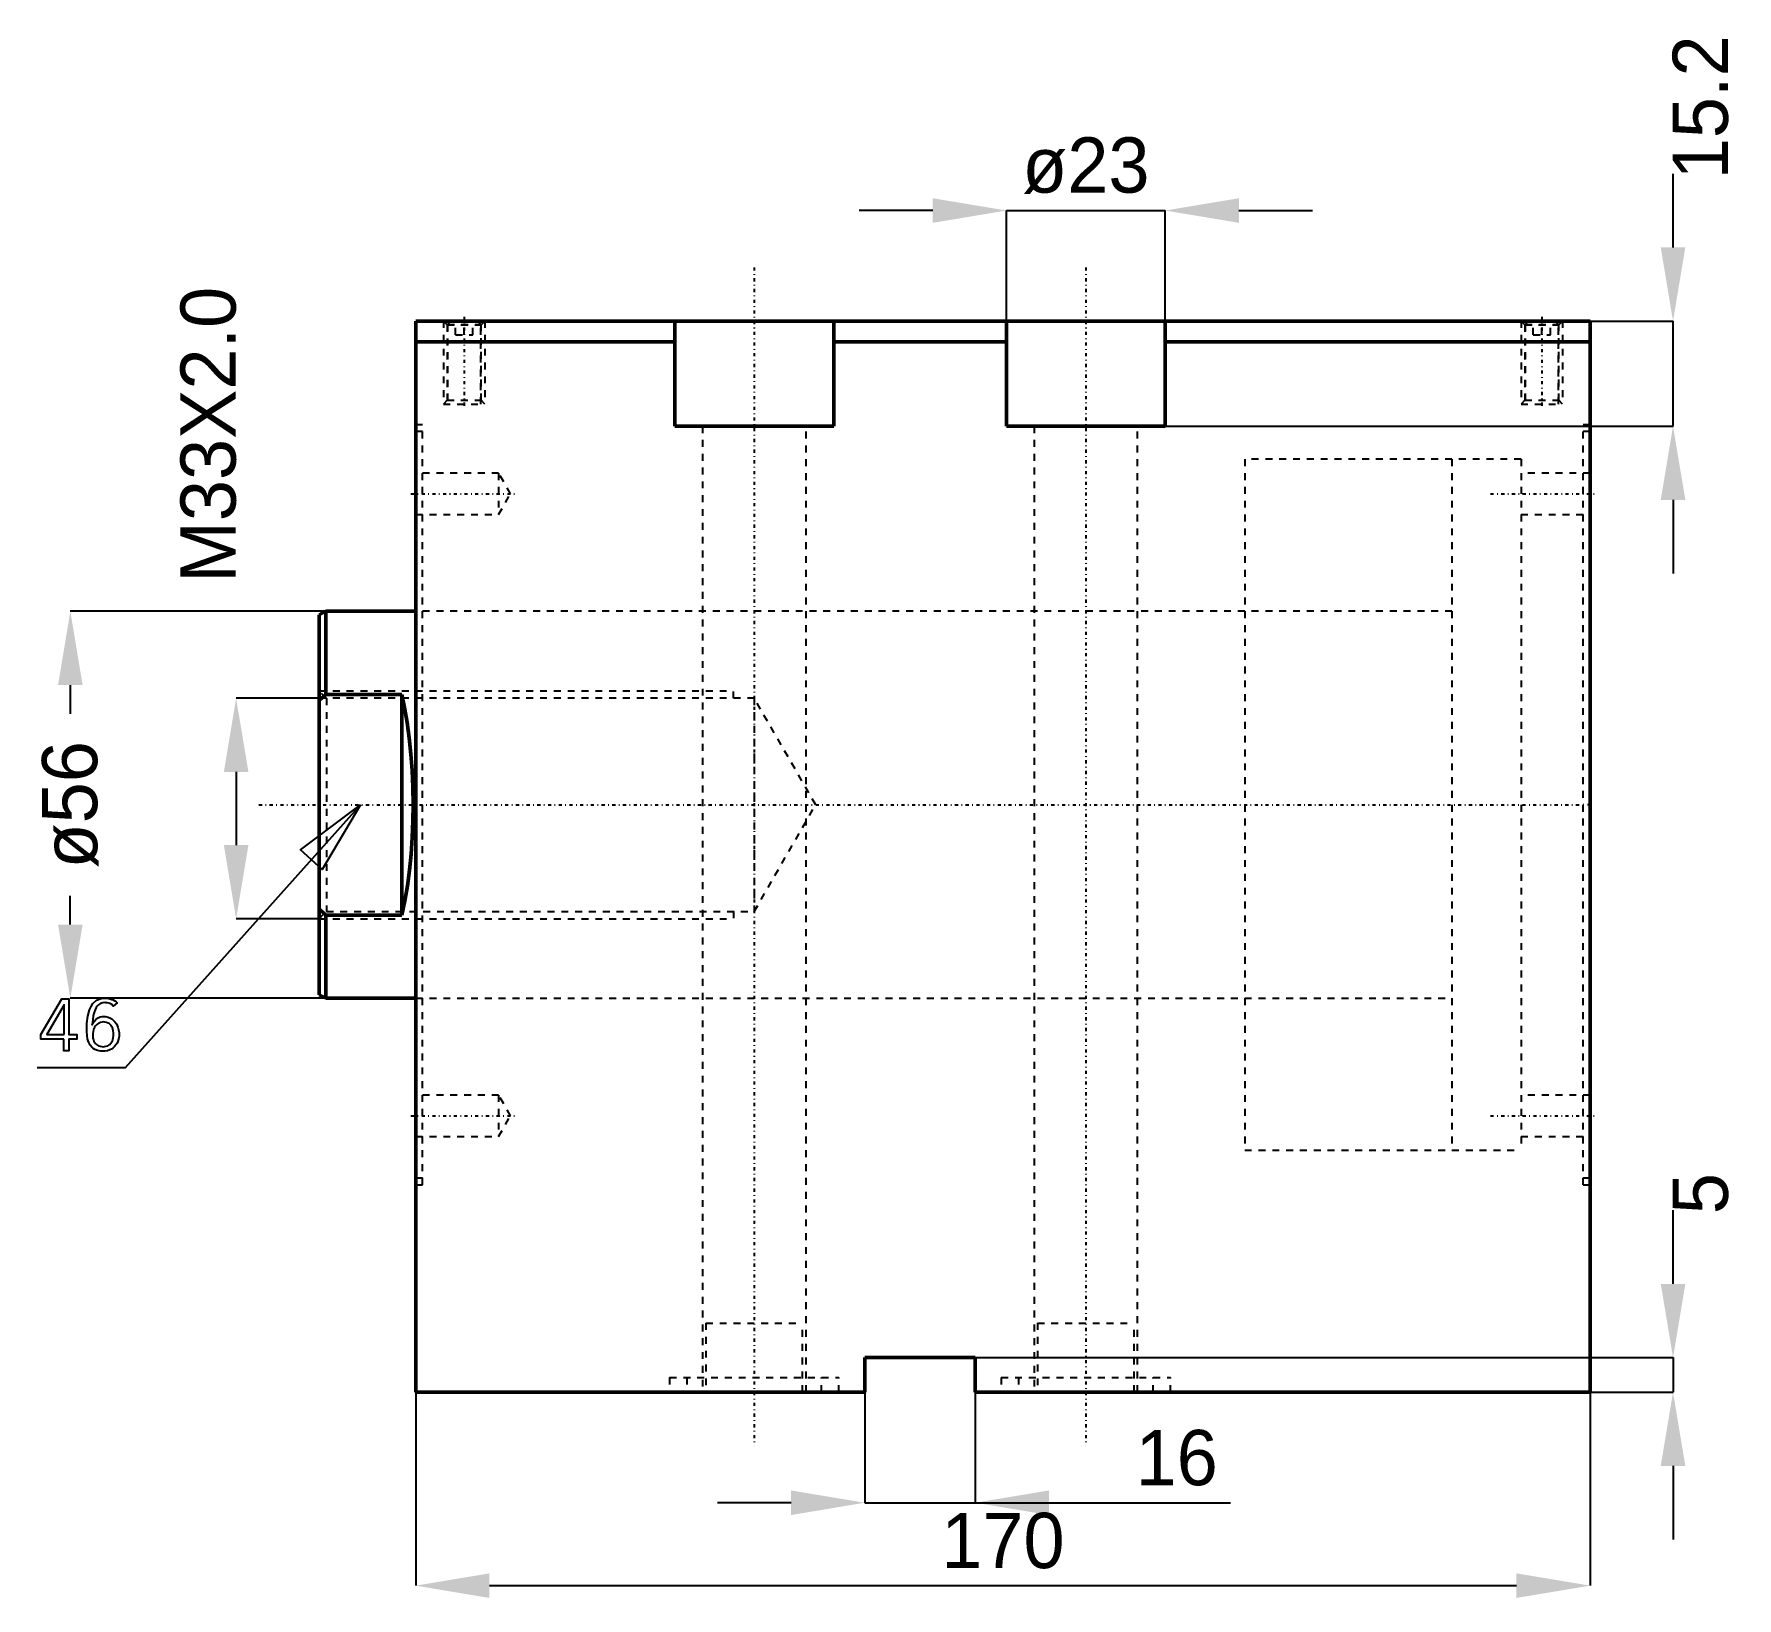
# Model space of a CAD drawing. Header units: millimetres. Extents: x -55 to 191, y -115 to 112.
import ezdxf

# ---------------------------------------------------------------- set-up
doc = ezdxf.new("R2010")
doc.units = ezdxf.units.MM
doc.linetypes.add('Center', pattern=[1.5, 0.45, -0.5, 0.05, -0.5])
doc.linetypes.add('Dashed', pattern=[2, 1, -1])
for name, color, linetype, lineweight in [('2d ConnectionPoints', 7, 'Continuous', 50), ('AM_0', 7, 'Continuous', 50), ('AM_5', 3, 'Continuous', 25), ('AM_7', 7, 'Center', 25), ('AM_9', 6, 'Dashed', 25)]:
    doc.layers.add(name, color=color, linetype=linetype, lineweight=lineweight)
doc.dimstyles.new('ISO-25', dxfattribs={"dimtxt": 2.5, "dimasz": 2.5, "dimexe": 1.25, "dimexo": 0.625, "dimtad": 1, "dimtxsty": 'Standard', "dimcen": 2.5, "dimadec": 0, "dimazin": 0, "dimtfac": 1, "dimtmove": 0, "dimatfit": 3, "dimfxl": 0, "dimarcsym": 0})

# ---------------------------------------------------------------- blocks, each defined once
blk = doc.blocks.new('1_JECX_MF_INLA_100_30_0_rod__0_in_JECX_MF_160_J_INLA_100_30_0__2')
at = {"layer": 'AM_0'}
for p, q in [((-13, 28), (-14, 27.5)), ((-14, 27.5), (-14, -27.5)), ((0, 28), (-13, 28)), ((-13, 28), (-13, 15.97)), ((-13, 15.97), (-14, 15.07)), ((-2, 15.97), (-13, 15.97)), ((-2, 15.97), (-2, -15.97)), ((-14, -15.07), (-13, -15.97)), ((-13, -15.97), (-2, -15.97)), ((-13, -15.97), (-13, -28)), ((-14, -27.5), (-13, -28)), ((-13, -28), (0, -28))]:
    blk.add_line(p, q, dxfattribs=at)
blk.add_lwpolyline([(-2, -15.97), (-1.58, -13.9), (-1.21, -11.73), (-0.91, -9.47), (-0.68, -7.14), (-0.51, -4.75), (-0.41, -2.33), (-0.38, 0.11), (-0.41, 2.55), (-0.52, 4.97), (-0.69, 7.35), (-0.94, 9.68), (-1.24, 11.93), (-1.61, 14.1), (-2, 15.97)], dxfattribs=at)
at = {"layer": 'AM_5', "linetype": 'Dashed'}
for p, q in [((-14, 16.5), (46, 16.5)), ((46, 15.42), (46, 16.5)), ((-14, -16.5), (46, -16.5)), ((46, -15.42), (46, -16.5))]:
    blk.add_line(p, q, dxfattribs=at)
at = {"layer": 'AM_7'}
blk.add_line((-22.7, 0), (168.7, 0), dxfattribs=at)
at = {"layer": 'AM_9'}
for p, q in [((150, 50), (150, -50)), ((160, 50), (150, 50)), ((160, 50), (160, -50)), ((150, 28), (0, 28)), ((-12.92, 15.42), (-14, 16.5)), ((49, 15.42), (-12.92, 15.42)), ((-12.92, 15.42), (-12.92, -15.42)), ((57.9, 0), (49, 15.42)), ((49, 15.42), (49, -15.42)), ((49, -15.42), (57.9, 0)), ((-14, -16.5), (-12.92, -15.42)), ((-12.92, -15.42), (49, -15.42)), ((0, -28), (150, -28)), ((150, -50), (160, -50))]:
    blk.add_line(p, q, dxfattribs=at)
blk = doc.blocks.new('2_JECX_MF_EXLA_100_30_0_body__0_in_JECX_MF_160_J_INLA_100_30_0__2')
at = {"layer": 'AM_0'}
for p, q in [((0, -85), (0, 70)), ((170, 70), (0, 70)), ((37.5, 54.8), (37.5, 70)), ((60.5, 54.8), (60.5, 70)), ((85.5, 54.8), (85.5, 70)), ((108.5, 54.8), (108.5, 70)), ((170, -85), (170, 70)), ((37.5, 67), (0, 67)), ((85.5, 67), (60.5, 67)), ((170, 67), (108.5, 67)), ((37.5, 54.8), (60.5, 54.8)), ((85.5, 54.8), (108.5, 54.8)), ((81, -80), (65, -80)), ((65, -80), (65, -85)), ((81, -85), (81, -80)), ((65, -85), (0, -85)), ((170, -85), (81, -85))]:
    blk.add_line(p, q, dxfattribs=at)
at = {"layer": 'AM_5', "linetype": 'Dashed'}
for p, q in [((4, 70), (4, 58)), ((10, 70), (10, 58)), ((160, 70), (160, 58)), ((166, 70), (166, 58))]:
    blk.add_line(p, q, dxfattribs=at)
at = {"layer": 'AM_7'}
for p, q in [((49, 77.75), (49, -92.75)), ((97, 77.75), (97, -92.75)), ((7, 70.6), (7, 57.4)), ((163, 70.6), (163, 57.4)), ((-0.69, 45), (14.42, 45)), ((155.58, 45), (170.69, 45)), ((170.05, 0), (168.95, 0)), ((-0.69, -45), (14.42, -45)), ((155.58, -45), (170.69, -45))]:
    blk.add_line(p, q, dxfattribs=at)
at = {"layer": 'AM_9'}
for p, q in [((4, 70), (4.54, 69.46)), ((4.54, 69.46), (4.54, 58.54)), ((4.54, 69.46), (9.46, 69.46)), ((5.1, 70), (4.6, 69.5)), ((4.6, 69.5), (4.6, 58)), ((4.6, 69.5), (9.4, 69.5)), ((5.75, 68), (5.75, 70)), ((7, 68), (7, 70)), ((8.25, 68), (8.25, 70)), ((9.4, 69.5), (8.9, 70)), ((9.4, 58), (9.4, 69.5)), ((9.46, 69.46), (10, 70)), ((9.46, 58.54), (9.46, 69.46)), ((160, 70), (160.54, 69.46)), ((160.54, 69.46), (160.54, 58.54)), ((160.54, 69.46), (165.46, 69.46)), ((161.1, 70), (160.6, 69.5)), ((160.6, 69.5), (160.6, 58)), ((160.6, 69.5), (165.4, 69.5)), ((161.75, 68), (161.75, 70)), ((163, 68), (163, 70)), ((164.25, 68), (164.25, 70)), ((165.4, 69.5), (164.9, 70)), ((165.4, 58), (165.4, 69.5)), ((165.46, 69.46), (166, 70)), ((165.46, 58.54), (165.46, 69.46)), ((5.75, 68), (8.25, 68)), ((161.75, 68), (164.25, 68)), ((4.54, 58.54), (4, 58)), ((4, 58), (10, 58)), ((4.54, 58.54), (9.46, 58.54)), ((10, 58), (9.46, 58.54)), ((160.54, 58.54), (160, 58)), ((160, 58), (166, 58)), ((160.54, 58.54), (165.46, 58.54)), ((166, 58), (165.46, 58.54)), ((1, 55), (0, 55)), ((1, -55), (1, 55)), ((41.5, 54.8), (41.5, -85)), ((56.5, -85), (56.5, 54.8)), ((89.5, 54.8), (89.5, -85)), ((104.5, -85), (104.5, 54.8)), ((169, -55), (169, 55)), ((170, 55), (169, 55)), ((1, 54), (0, 54)), ((170, 54), (169, 54)), ((160, 50), (120, 50)), ((120, 50), (120, -50)), ((160, 50), (160, -50)), ((12, 48), (0, 48)), ((13.73, 45), (12, 48)), ((12, 48), (12, 42)), ((170, 48), (160, 48)), ((12, 42), (13.73, 45)), ((0, 42), (12, 42)), ((160, 42), (170, 42)), ((120, 28), (0, 28)), ((0, -28), (120, -28)), ((12, -42), (0, -42)), ((13.73, -45), (12, -42)), ((12, -42), (12, -48)), ((170, -42), (160, -42)), ((12, -48), (13.73, -45)), ((0, -48), (12, -48)), ((160, -48), (170, -48)), ((120, -50), (160, -50)), ((0, -54), (1, -54)), ((169, -54), (170, -54)), ((0, -55), (1, -55)), ((169, -55), (170, -55)), ((42, -75), (56, -75)), ((42, -75), (42, -85)), ((56, -85), (56, -75)), ((90, -75), (104, -75)), ((90, -75), (90, -85)), ((104, -85), (104, -75)), ((36.75, -82.9), (61.25, -82.9)), ((36.75, -82.9), (36.75, -85)), ((39.25, -82.9), (39.25, -85)), ((58.75, -85), (58.75, -82.9)), ((61.25, -85), (61.25, -82.9)), ((84.75, -82.9), (109.25, -82.9)), ((84.75, -82.9), (84.75, -85)), ((87.25, -82.9), (87.25, -85)), ((106.75, -85), (106.75, -82.9)), ((109.25, -85), (109.25, -82.9))]:
    blk.add_line(p, q, dxfattribs=at)
blk = doc.blocks.new('*D3')
at = {"layer": 'AM_5', "color": 0, "lineweight": -2}
for p, q in [((74.83, 86), (64.17, 86)), ((85.5, 70), (85.5, 86)), ((85.5, 86), (108.5, 86)), ((108.5, 70), (108.5, 86)), ((119.17, 86), (129.83, 86))]:
    blk.add_line(p, q, dxfattribs=at)
at = {"layer": 'AM_5', "color": 0}
for points in [[(74.83, 84.22), (74.83, 87.78), (85.5, 86)], [(119.17, 87.78), (119.17, 84.22), (108.5, 86)]]:
    blk.add_solid(points, dxfattribs=at)
at = {"layer": 'Defpoints', "color": 0}
for p in [(108.5, 86), (85.5, 70), (108.5, 70)]:
    blk.add_point(p, dxfattribs=at)
at = {"layer": 'AM_5', "color": 0, "insert": (97, 92.48), "char_height": 8, "attachment_point": 5}
blk.add_mtext('ø23', dxfattribs=at)
blk = doc.blocks.new('*D4')
at = {"layer": 'AM_5', "color": 0, "lineweight": -2}
for p, q in [((182, 80.67), (182, 91.33)), ((108.5, 70), (182, 70)), ((182, 54.8), (182, 70)), ((108.5, 54.8), (182, 54.8)), ((182, 44.13), (182, 33.47))]:
    blk.add_line(p, q, dxfattribs=at)
at = {"layer": 'AM_5', "color": 0}
for points in [[(180.22, 80.67), (183.78, 80.67), (182, 70)], [(183.78, 44.13), (180.22, 44.13), (182, 54.8)]]:
    blk.add_solid(points, dxfattribs=at)
at = {"layer": 'Defpoints', "color": 0}
for p in [(108.5, 70), (182, 70), (108.5, 54.8)]:
    blk.add_point(p, dxfattribs=at)
at = {"layer": 'AM_5', "color": 0, "insert": (186, 100.93), "char_height": 8, "attachment_point": 5, "rotation": 90}
blk.add_mtext('15.2', dxfattribs=at)
blk = doc.blocks.new('*D5')
at = {"layer": 'AM_5', "color": 0, "lineweight": -2}
for p, q in [((0, -85), (0, -113)), ((170, -85), (170, -113)), ((10.67, -113), (159.33, -113))]:
    blk.add_line(p, q, dxfattribs=at)
at = {"layer": 'AM_5', "color": 0}
for points in [[(10.67, -111.22), (10.67, -114.78), (0, -113)], [(159.33, -114.78), (159.33, -111.22), (170, -113)]]:
    blk.add_solid(points, dxfattribs=at)
at = {"layer": 'Defpoints', "color": 0}
for p in [(0, -85), (170, -85), (170, -113)]:
    blk.add_point(p, dxfattribs=at)
at = {"layer": 'AM_5', "color": 0, "insert": (85, -106.52), "char_height": 8, "attachment_point": 5}
blk.add_mtext('170', dxfattribs=at)
blk = doc.blocks.new('*D6')
at = {"layer": 'AM_5', "color": 0, "lineweight": -2}
for p, q in [((-13, 28), (-50, 28)), ((-50, 17.33), (-50, 13.16)), ((-50, -17.33), (-50, -13.16)), ((-13, -28), (-50, -28))]:
    blk.add_line(p, q, dxfattribs=at)
at = {"layer": 'AM_5', "color": 0}
for points in [[(-48.22, 17.33), (-51.78, 17.33), (-50, 28)], [(-51.78, -17.33), (-48.22, -17.33), (-50, -28)]]:
    blk.add_solid(points, dxfattribs=at)
at = {"layer": 'Defpoints', "color": 0}
for p in [(-50, 28), (-13, 28), (-13, -28)]:
    blk.add_point(p, dxfattribs=at)
at = {"layer": 'AM_5', "color": 0, "insert": (-50, 0), "char_height": 8, "attachment_point": 5, "rotation": 90}
blk.add_mtext('ø56', dxfattribs=at)
blk = doc.blocks.new('*D7')
at = {"layer": 'AM_5', "color": 0, "lineweight": -2}
for p, q in [((65, -80), (65, -101)), ((81, -85), (81, -101)), ((54.33, -101), (43.67, -101)), ((65, -101), (81, -101)), ((81, -101), (117.96, -101)), ((91.67, -101), (102.33, -101))]:
    blk.add_line(p, q, dxfattribs=at)
at = {"layer": 'AM_5', "color": 0}
for points in [[(54.33, -102.78), (54.33, -99.22), (65, -101)], [(91.67, -99.22), (91.67, -102.78), (81, -101)]]:
    blk.add_solid(points, dxfattribs=at)
at = {"layer": 'Defpoints', "color": 0}
for p in [(65, -80), (81, -85), (81, -101)]:
    blk.add_point(p, dxfattribs=at)
at = {"layer": 'AM_5', "color": 0, "insert": (110.15, -94.52), "char_height": 8, "attachment_point": 5}
blk.add_mtext('16', dxfattribs=at)
blk = doc.blocks.new('*D8')
at = {"layer": 'AM_5', "color": 0, "lineweight": -2}
for p, q in [((182, -69.33), (182, -58.67)), ((65, -80), (182, -80)), ((182, -80), (182, -85)), ((81, -85), (182, -85)), ((182, -95.67), (182, -106.33))]:
    blk.add_line(p, q, dxfattribs=at)
at = {"layer": 'AM_5', "color": 0}
for points in [[(180.22, -69.33), (183.78, -69.33), (182, -80)], [(183.78, -95.67), (180.22, -95.67), (182, -85)]]:
    blk.add_solid(points, dxfattribs=at)
at = {"layer": 'Defpoints', "color": 0}
for p in [(65, -80), (81, -85), (182, -85)]:
    blk.add_point(p, dxfattribs=at)
at = {"layer": 'AM_5', "color": 0, "insert": (186, -56.27), "char_height": 8, "attachment_point": 5, "rotation": 90}
blk.add_mtext('5', dxfattribs=at)
blk = doc.blocks.new('*D9')
at = {"layer": 'AM_5', "color": 0, "lineweight": -2}
for p, q in [((-12.92, 15.42), (-26, 15.42)), ((-26, 4.75), (-26, -5.83)), ((-14, -16.5), (-26, -16.5))]:
    blk.add_line(p, q, dxfattribs=at)
at = {"layer": 'AM_5', "color": 0}
for points in [[(-24.22, 4.75), (-27.78, 4.75), (-26, 15.42)], [(-27.78, -5.83), (-24.22, -5.83), (-26, -16.5)]]:
    blk.add_solid(points, dxfattribs=at)
at = {"layer": 'Defpoints', "color": 0}
for p in [(-12.92, 15.42), (-26, -16.5), (-14, -16.5)]:
    blk.add_point(p, dxfattribs=at)
at = {"layer": 'AM_5', "color": 0, "insert": (-30, 53.55), "char_height": 8, "attachment_point": 5, "rotation": 90}
blk.add_mtext('M33X2.0', dxfattribs=at)

msp = doc.modelspace()

# ---------------------------------------------------------------- linework, layer by layer
at = {"layer": '2d ConnectionPoints'}
msp.add_point((0, 0), dxfattribs=at)
at = {"layer": 'AM_5'}
for p, q in [((-42, -38), (-8, 0)), ((-54.8, -38), (-42, -38))]:
    msp.add_line(p, q, dxfattribs=at)
for points in [[(-8, 0), (-13.52263, -9.371736), (-16.702327, -6.526745), (-8, 0)], [(-50.9208, -33.936), (-54.2904, -33.936), (-54.2904, -33.26), (-51.2224, -28.06), (-50.1928, -28.06), (-50.1928, -33.234), (-49.0696, -33.234), (-49.0696, -33.936), (-50.1928, -33.936), (-50.1928, -35.6), (-50.9208, -35.6), (-50.9208, -33.936)], [(-50.9104, -33.234), (-50.9104, -28.9336), (-53.396, -33.234), (-50.9104, -33.234)], [(-45.254, -35.6624), (-45.254, -35.6624), (-45.606248, -35.646072), (-46.07495, -35.56035), (-46.07495, -35.56035), (-46.472048, -35.401152), (-46.697, -35.2542), (-46.697, -35.2542), (-46.893248, -35.079064), (-47.13965, -34.7719), (-47.13965, -34.7719), (-47.328488, -34.411384), (-47.4224, -34.1414), (-47.4224, -34.1414), (-47.495408, -33.847808), (-47.5745, -33.36335), (-47.5745, -33.36335), (-47.617088, -32.826008), (-47.6252, -32.4384), (-47.6252, -32.4384), (-47.600136, -31.642176), (-47.46855, -30.582), (-47.46855, -30.582), (-47.224176, -29.682816), (-46.9986, -29.1728), (-46.9986, -29.1728), (-46.719152, -28.745984), (-46.19195, -28.2836), (-46.19195, -28.2836), (-45.535112, -28.034624), (-45.0252, -27.9872), (-45.0252, -27.9872), (-44.779968, -27.99448), (-44.4441, -28.0327), (-44.4441, -28.0327), (-44.146608, -28.10368), (-43.9696, -28.1692), (-43.9696, -28.1692), (-43.805488, -28.246784), (-43.5757, -28.3811), (-43.5757, -28.3811), (-43.365568, -28.536944), (-43.2364, -28.6528), (-43.8084, -29.1208), (-43.8084, -29.1208), (-43.882552, -29.035), (-44.01445, -28.91995), (-44.01445, -28.91995), (-44.171152, -28.82128), (-44.2894, -28.7646), (-44.2894, -28.7646), (-44.41784, -28.716864), (-44.62805, -28.66515), (-44.62805, -28.66515), (-44.85932, -28.637304), (-45.0252, -28.632), (-45.0252, -28.632), (-45.2878, -28.652384), (-45.63685, -28.7594), (-45.63685, -28.7594), (-45.93208, -28.958144), (-46.099, -29.1416), (-46.099, -29.1416), (-46.244288, -29.3522), (-46.42595, -29.69345), (-46.42595, -29.69345), (-46.564088, -30.06512), (-46.632, -30.3298), (-46.632, -30.3298), (-46.686704, -30.606752), (-46.7555, -31.04285), (-46.7555, -31.04285), (-46.808384, -31.503752), (-46.8348, -31.8248), (-46.8348, -31.8248), (-46.718632, -31.601096), (-46.52215, -31.30805), (-46.52215, -31.30805), (-46.298992, -31.066016), (-46.1354, -30.933), (-46.1354, -30.933), (-45.960368, -30.823488), (-45.67715, -30.70485), (-45.67715, -30.70485), (-45.369128, -30.640968), (-45.15, -30.6288), (-45.15, -30.6288), (-44.89208, -30.643256), (-44.5286, -30.71915), (-44.5286, -30.71915), (-44.1932, -30.860096), (-43.9852, -30.9902), (-43.9852, -30.9902), (-43.792696, -31.144224), (-43.53865, -31.41075), (-43.53865, -31.41075), (-43.326256, -31.719864), (-43.2078, -31.9496), (-43.2078, -31.9496), (-43.10952, -32.192128), (-43.00305, -32.5684), (-43.00305, -32.5684), (-42.94572, -32.959648), (-42.9348, -33.2288), (-42.9348, -33.2288), (-42.94676, -33.509288), (-43.00955, -33.90545), (-43.00955, -33.90545), (-43.12616, -34.272128), (-43.2338, -34.5002), (-43.2338, -34.5002), (-43.362656, -34.711736), (-43.59065, -34.9916), (-43.59065, -34.9916), (-43.860296, -35.226536), (-44.0632, -35.3582), (-44.0632, -35.3582), (-44.28056, -35.467712), (-44.6261, -35.58635), (-44.6261, -35.58635), (-44.99504, -35.650232), (-45.254, -35.6624)], [(-45.2436, -35.0072), (-45.2436, -35.0072), (-45.056088, -34.998048), (-44.79705, -34.95), (-44.79705, -34.95), (-44.564688, -34.860768), (-44.4246, -34.7784), (-44.4246, -34.7784), (-44.296992, -34.679704), (-44.13015, -34.50475), (-44.13015, -34.50475), (-43.992792, -34.297504), (-43.9176, -34.1414), (-43.9176, -34.1414), (-43.855824, -33.973024), (-43.7889, -33.70135), (-43.7889, -33.70135), (-43.752864, -33.406744), (-43.746, -33.1976), (-43.746, -33.1976), (-43.752448, -33.001872), (-43.7863, -32.7231), (-43.7863, -32.7231), (-43.849168, -32.462112), (-43.9072, -32.298), (-43.9072, -32.298), (-43.978128, -32.144496), (-44.1087, -31.9392), (-44.1087, -31.9392), (-44.268288, -31.763856), (-44.3908, -31.6636), (-44.3908, -31.6636), (-44.525584, -31.57936), (-44.7496, -31.4881), (-44.7496, -31.4881), (-44.999824, -31.43896), (-45.1812, -31.4296), (-45.1812, -31.4296), (-45.369544, -31.439584), (-45.63295, -31.492), (-45.63295, -31.492), (-45.873424, -31.589344), (-46.021, -31.6792), (-46.021, -31.6792), (-46.156928, -31.786216), (-46.33625, -31.97365), (-46.33625, -31.97365), (-46.486088, -32.193376), (-46.5696, -32.3578), (-46.5696, -32.3578), (-46.638864, -32.533664), (-46.7139, -32.81345), (-46.7139, -32.81345), (-46.754304, -33.112424), (-46.762, -33.3224), (-46.762, -33.3224), (-46.754928, -33.513656), (-46.7178, -33.78455), (-46.7178, -33.78455), (-46.648848, -34.036256), (-46.5852, -34.1934), (-46.5852, -34.1934), (-46.507928, -34.339624), (-46.36745, -34.534), (-46.36745, -34.534), (-46.197488, -34.698424), (-46.0678, -34.7914), (-46.0678, -34.7914), (-45.92584, -34.869088), (-45.69145, -34.95325), (-45.69145, -34.95325), (-45.43132, -34.998568), (-45.2436, -35.0072)]]:
    msp.add_lwpolyline(points, dxfattribs=at)

# ---------------------------------------------------------------- block references
for name in ['2_JECX_MF_EXLA_100_30_0_body__0_in_JECX_MF_160_J_INLA_100_30_0__2', '1_JECX_MF_INLA_100_30_0_rod__0_in_JECX_MF_160_J_INLA_100_30_0__2']:
    msp.add_blockref(name, (0, 0))

# ---------------------------------------------------------------- dimensions: what is measured, and where the dimension line sits
for base, p1, p2, text, picture, middle in [((182, 70), (108.5, 54.8), (108.5, 70), '15.2', '*D4', (186, 100.933333)), ((-26, -16.5), (-12.9175, 15.4175), (-14, -16.5), 'M33X2.0', '*D9', (-30, 53.550833)), ((-50, 28), (-13, -28), (-13, 28), 'ø56', '*D6', (-50, 0)), ((182, -85), (65, -80), (81, -85), '5', '*D8', (186, -56.266667))]:
    dim = msp.add_linear_dim(base=base, p1=p1, p2=p2, angle=90, text=text, dimstyle='ISO-25', override={"dimtxt": 8, "dimasz": 10.666667, "dimexe": 0, "dimexo": 0, "dimgap": 2.4}, dxfattribs=at)
    dim.commit()
    dim.dimension.update_dxf_attribs({"geometry": picture, "text_midpoint": middle, "dimtype": 160, "text_rotation": 90})
for base, p1, p2, text, picture, middle in [((108.5, 86), (85.5, 70), (108.5, 70), 'ø23', '*D3', (97, 86)), ((81, -101), (65, -80), (81, -85), '16', '*D7', (110.146215, -101)), ((170, -113), (0, -85), (170, -85), '170', '*D5', (85, -113))]:
    dim = msp.add_linear_dim(base=base, p1=p1, p2=p2, text=text, dimstyle='ISO-25', override={"dimtxt": 8, "dimasz": 10.666667, "dimexe": 0, "dimexo": 0, "dimgap": 2.4}, dxfattribs=at)
    dim.commit()
    dim.dimension.update_dxf_attribs({"geometry": picture, "text_midpoint": middle, "dimtype": 160})

doc.saveas('drawing.dxf')
